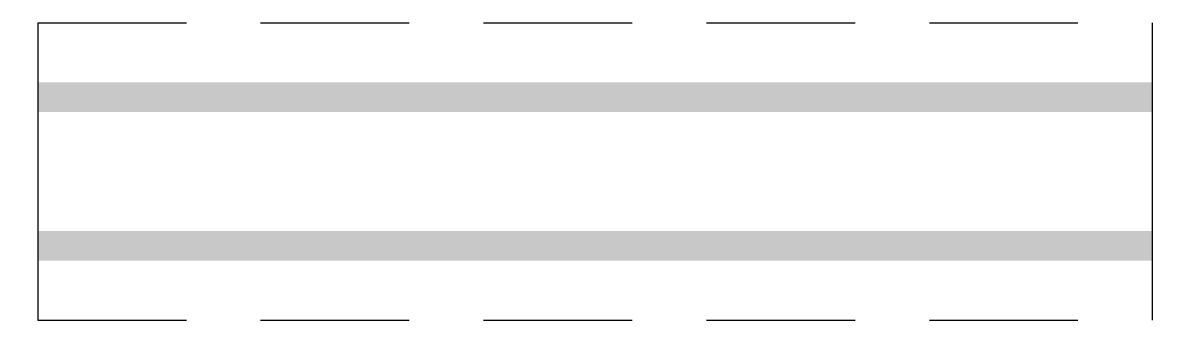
# Model space of a CAD drawing. Extents: x 424 to 501, y 180 to 200.
import ezdxf

# ---------------------------------------------------------------- set-up
doc = ezdxf.new("R2010")
doc.units = 0
doc.header["$LTSCALE"] = 20
doc.header["$MEASUREMENT"] = 0
doc.linetypes.add('DASHED', pattern=[0.75, 0.5, -0.25])
doc.layers.get('0').update_dxf_attribs({"linetype": 'CONTINUOUS'})

msp = doc.modelspace()

# ---------------------------------------------------------------- linework, layer by layer
at = {"linetype": 'DASHED'}
for p, q in [((425, 200), (500, 200)), ((425, 180), (500, 180))]:
    msp.add_line(p, q, dxfattribs=at)
for p, q in [((425, 200), (425, 180)), ((500, 200), (500, 180))]:
    msp.add_line(p, q)
at = {"const_width": 2}
for points in [[(425, 195), (500, 195)], [(425, 185), (500, 185)]]:
    msp.add_lwpolyline(points, dxfattribs=at)

doc.saveas('drawing.dxf')
